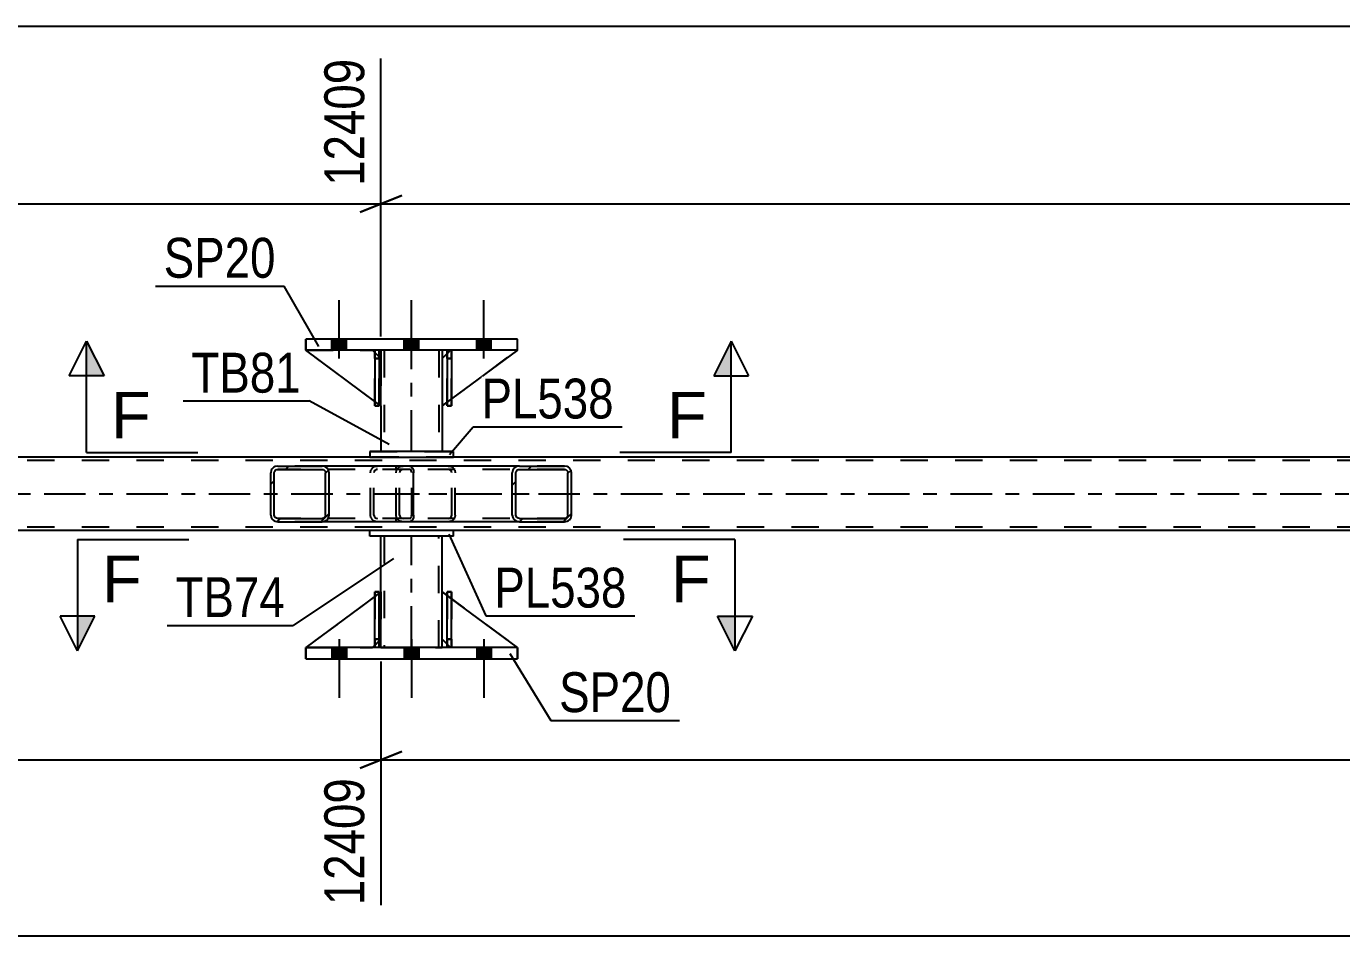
# Model space of a CAD drawing. Header units: millimetres. Extents: x 0 to 841, y 0 to 594.
# Drawn here: x 513 to 607.5, y 225.2 to 290.6 of the extents above; entities that cross this region are included whole.
import ezdxf

# ---------------------------------------------------------------- set-up
doc = ezdxf.new("R2010")
doc.units = ezdxf.units.MM
doc.linetypes.add('DXK_LINE_DOT2', pattern=[3.9198, 1.9599, -1.9599])
doc.linetypes.add('DXK_LINE_DOT3', pattern=[5.9187, 2.979, -0.9799, 0.9799, -0.9799])
doc.styles.add('Arial', font='ARIAL.TTF', dxfattribs={"height": 0.2})
doc.styles.add('Arial Narrow', font='ARIALN.TTF', dxfattribs={"height": 0.2})

# ---------------------------------------------------------------- blocks, each defined once
blk = doc.blocks.new('Part-318893670-2860 - 2723')
at = {"color": 7, "linetype": 'DXK_LINE_DOT2'}
for p, q in [((538.059, 266.709), (538.059, 267.309)), ((538.059, 267.309), (538.059, 267.309)), ((538.059, 267.309), (538.059, 263.309)), ((538.379, 267.309), (538.059, 267.309)), ((538.059, 263.309), (538.059, 266.709)), ((538.059, 266.709), (538.379, 266.709)), ((538.379, 266.709), (538.379, 267.309)), ((538.379, 263.309), (538.379, 267.309)), ((538.379, 266.709), (538.379, 263.309)), ((538.059, 263.309), (538.379, 263.309))]:
    blk.add_line(p, q, dxfattribs=at)
blk = doc.blocks.new('Part-318893670-2854 - 2723')
at = {"color": 2, "linetype": 'Continuous'}
for p, q in [((538.059, 263.64), (533.105, 267.309)), ((538.059, 267.156), (537.905, 267.309)), ((538.505, 266.709), (538.379, 266.836)), ((538.505, 266.709), (538.505, 266.709)), ((538.505, 263.309), (538.505, 266.709)), ((538.379, 263.403), (538.505, 263.309)), ((538.505, 263.309), (538.505, 263.309))]:
    blk.add_line(p, q, dxfattribs=at)
at = {"color": 7, "linetype": 'DXK_LINE_DOT2'}
for p, q in [((537.905, 267.309), (533.105, 267.309)), ((537.905, 267.309), (538.505, 266.709)), ((538.379, 266.836), (538.059, 267.156)), ((538.505, 266.709), (538.505, 263.309)), ((538.379, 263.403), (538.059, 263.64))]:
    blk.add_line(p, q, dxfattribs=at)
blk = doc.blocks.new('Part-318893670-2764 - 2723')
at = {"color": 2, "linetype": 'Continuous'}
for p, q in [((538.505, 267.309), (538.505, 266.709)), ((542.905, 267.309), (542.905, 266.709)), ((538.505, 263.309), (538.505, 260.029)), ((542.905, 263.309), (542.905, 260.029))]:
    blk.add_line(p, q, dxfattribs=at)
at = {"color": 7, "linetype": 'DXK_LINE_DOT2'}
for p, q in [((542.905, 267.309), (538.505, 267.309)), ((538.505, 266.709), (538.505, 263.309)), ((538.745, 267.309), (538.745, 260.029)), ((542.665, 267.309), (542.665, 260.029)), ((542.905, 266.709), (542.905, 263.309)), ((542.905, 260.029), (538.505, 260.029))]:
    blk.add_line(p, q, dxfattribs=at)
at = {"color": 7, "linetype": 'DXK_LINE_DOT3'}
blk.add_line((540.705, 260.029), (540.705, 267.309), dxfattribs=at)
blk = doc.blocks.new('Part-318893670-2886 - 2723')
at = {"color": 2, "linetype": 'Continuous'}
for p, q in [((538.059, 245.949), (538.059, 249.949)), ((538.059, 249.949), (538.379, 249.949)), ((538.379, 245.949), (538.379, 249.949)), ((538.059, 245.949), (538.059, 245.949)), ((538.379, 245.949), (538.059, 245.949))]:
    blk.add_line(p, q, dxfattribs=at)
at = {"color": 7, "linetype": 'DXK_LINE_DOT2'}
for p, q in [((538.059, 249.949), (538.059, 246.549)), ((538.379, 246.549), (538.379, 249.949)), ((538.059, 246.549), (538.059, 245.949)), ((538.059, 246.549), (538.379, 246.549)), ((538.379, 245.949), (538.379, 246.549)), ((538.379, 245.949), (538.379, 245.949))]:
    blk.add_line(p, q, dxfattribs=at)
blk = doc.blocks.new('Part-318893670-2888 - 2723')
at = {"color": 7, "linetype": 'DXK_LINE_DOT2'}
for p, q in [((538.379, 249.949), (538.059, 249.949)), ((538.059, 246.549), (538.059, 249.949)), ((538.059, 245.949), (538.059, 249.949)), ((538.379, 249.949), (538.379, 246.549)), ((538.379, 245.949), (538.379, 249.949)), ((538.379, 246.549), (538.059, 246.549)), ((538.059, 245.949), (538.059, 246.549)), ((538.379, 245.949), (538.059, 245.949)), ((538.379, 246.549), (538.379, 245.949)), ((538.379, 245.949), (538.379, 245.949))]:
    blk.add_line(p, q, dxfattribs=at)
blk = doc.blocks.new('Part-318893670-2908 - 2723')
at = {"color": 2, "linetype": 'Continuous'}
for p, q in [((542.905, 246.549), (542.905, 249.949)), ((543.259, 249.687), (542.905, 249.949)), ((548.305, 245.949), (543.579, 249.45)), ((543.259, 246.196), (542.905, 246.549))]:
    blk.add_line(p, q, dxfattribs=at)
at = {"color": 7, "linetype": 'DXK_LINE_DOT2'}
for p, q in [((543.579, 249.45), (543.259, 249.687)), ((543.505, 245.949), (543.259, 246.196)), ((548.305, 245.949), (543.505, 245.949)), ((548.305, 245.949), (548.305, 245.949)), ((548.305, 245.949), (548.305, 245.949))]:
    blk.add_line(p, q, dxfattribs=at)
blk = doc.blocks.new('Part-318893670-2780 - 2723')
at = {"linetype": 'Continuous'}
h = blk.add_hatch(dxfattribs=at)
h.set_pattern_fill('', scale=0.7, style=0, pattern_type=0)
h.set_pattern_definition([(45, (534.7452, 258.693), (-1.57154, 1.57154), [])])
h.paths.add_polyline_path([(534.784, 258.509), (534.745, 258.693), (534.636, 258.849), (534.473, 258.953), (534.281, 258.989), (531.096, 258.989), (530.904, 258.953), (530.741, 258.849), (530.632, 258.693), (530.594, 258.509), (530.594, 255.469), (530.632, 255.286), (530.741, 255.13), (530.904, 255.026), (531.096, 254.989), (534.281, 254.989), (534.473, 255.026), (534.636, 255.13), (534.745, 255.286), (534.784, 255.469)])
h.paths.add_polyline_path([(534.513, 255.378), (534.458, 255.3), (534.377, 255.248), (534.281, 255.229), (531.096, 255.229), (531, 255.248), (530.919, 255.3), (530.864, 255.378), (530.845, 255.469), (530.845, 258.509), (530.864, 258.601), (530.919, 258.679), (531, 258.731), (531.096, 258.749), (534.281, 258.749), (534.377, 258.731), (534.458, 258.679), (534.513, 258.601), (534.532, 258.509), (534.532, 255.469)])
at = {"color": 2, "linetype": 'Continuous'}
for p, q in [((531.096, 258.989), (530.904, 258.953)), ((531.096, 258.989), (534.281, 258.989)), ((540.581, 258.989), (534.281, 258.989)), ((534.473, 258.953), (534.281, 258.989)), ((540.581, 258.989), (540.685, 258.953)), ((540.685, 258.953), (540.773, 258.849)), ((530.632, 258.693), (530.594, 258.509)), ((530.594, 255.469), (530.594, 258.509)), ((530.845, 258.509), (530.864, 258.601)), ((530.845, 255.469), (530.845, 258.509)), ((530.864, 258.601), (530.919, 258.679)), ((530.919, 258.679), (531, 258.731)), ((531, 258.731), (531.096, 258.749)), ((531.096, 258.749), (534.281, 258.749)), ((534.281, 258.749), (534.377, 258.731)), ((534.377, 258.731), (534.458, 258.679)), ((534.458, 258.679), (534.513, 258.601)), ((534.513, 258.601), (534.532, 258.509)), ((534.532, 255.469), (534.532, 258.509)), ((534.784, 258.509), (534.745, 258.693)), ((534.784, 255.469), (534.784, 258.509)), ((540.773, 258.849), (540.832, 258.693)), ((540.832, 258.693), (540.852, 258.509)), ((540.852, 255.469), (540.852, 258.509)), ((530.594, 255.469), (530.632, 255.286)), ((530.864, 255.378), (530.845, 255.469)), ((530.919, 255.3), (530.864, 255.378)), ((531, 255.248), (530.919, 255.3)), ((531.096, 255.229), (531, 255.248)), ((531.096, 255.229), (534.281, 255.229)), ((534.377, 255.248), (534.281, 255.229)), ((534.458, 255.3), (534.377, 255.248)), ((534.513, 255.378), (534.458, 255.3)), ((534.532, 255.469), (534.513, 255.378)), ((534.745, 255.286), (534.784, 255.469)), ((540.773, 255.13), (540.685, 255.026)), ((540.832, 255.286), (540.773, 255.13)), ((540.852, 255.469), (540.832, 255.286)), ((530.904, 255.026), (531.096, 254.989)), ((531.096, 254.989), (534.281, 254.989)), ((534.281, 254.989), (534.473, 255.026)), ((540.581, 254.989), (534.281, 254.989)), ((540.685, 255.026), (540.581, 254.989))]:
    blk.add_line(p, q, dxfattribs=at)
at = {"color": 7, "linetype": 'DXK_LINE_DOT2'}
for p, q in [((534.281, 258.989), (531.096, 258.989)), ((538.054, 258.953), (538.247, 258.989)), ((539.589, 258.749), (539.589, 258.989)), ((540.581, 258.749), (531.096, 258.749)), ((537.744, 258.509), (537.782, 258.693)), ((537.744, 255.469), (537.744, 258.509)), ((538.014, 258.601), (537.995, 258.509)), ((537.995, 255.469), (537.995, 258.509)), ((538.069, 258.679), (538.014, 258.601)), ((538.151, 258.731), (538.069, 258.679)), ((538.247, 258.749), (538.151, 258.731)), ((540.633, 258.731), (540.581, 258.749)), ((540.677, 258.679), (540.633, 258.731)), ((540.706, 258.601), (540.677, 258.679)), ((540.717, 258.509), (540.706, 258.601)), ((540.717, 255.469), (540.717, 258.509)), ((540.581, 255.229), (531.096, 255.229)), ((537.782, 255.286), (537.744, 255.469)), ((537.995, 255.469), (538.014, 255.378)), ((538.014, 255.378), (538.069, 255.3)), ((538.069, 255.3), (538.151, 255.248)), ((538.151, 255.248), (538.247, 255.229)), ((539.589, 254.989), (539.589, 255.229)), ((540.581, 255.229), (540.633, 255.248)), ((540.633, 255.248), (540.677, 255.3)), ((540.677, 255.3), (540.706, 255.378)), ((540.706, 255.378), (540.717, 255.469)), ((534.281, 254.989), (531.096, 254.989)), ((538.247, 254.989), (538.054, 255.026))]:
    blk.add_line(p, q, dxfattribs=at)
at = {"color": 2, "linetype": 'Continuous'}
for centre, start, end in [((531.082, 258.494), 111.19407, 156.15056), ((534.295, 258.494), 23.84944, 68.80593), ((531.082, 255.485), 203.84944, 248.80593), ((534.295, 255.485), 291.19407, 336.15056)]:
    blk.add_arc(centre, 0.492, start, end, dxfattribs=at)
at = {"color": 7, "linetype": 'DXK_LINE_DOT2'}
for centre, start, end in [((538.232, 258.494), 111.19407, 156.15056), ((538.232, 255.485), 203.84944, 248.80593)]:
    blk.add_arc(centre, 0.492, start, end, dxfattribs=at)
blk = doc.blocks.new('Part-318893670-2781 - 2723')
at = {"linetype": 'Continuous'}
h = blk.add_hatch(dxfattribs=at)
h.set_pattern_fill('', scale=0.7, style=0, pattern_type=0)
h.set_pattern_definition([(45, (552.1563, 258.693), (-1.57154, 1.57154), [])])
h.paths.add_polyline_path([(552.195, 258.509), (552.156, 258.693), (552.046, 258.849), (551.88, 258.953), (551.684, 258.989), (548.449, 258.989), (548.254, 258.953), (548.088, 258.849), (547.977, 258.693), (547.938, 258.509), (547.938, 255.469), (547.977, 255.286), (548.088, 255.13), (548.254, 255.026), (548.449, 254.989), (551.684, 254.989), (551.88, 255.026), (552.046, 255.13), (552.156, 255.286), (552.195, 255.469)])
h.paths.add_polyline_path([(551.92, 255.378), (551.865, 255.3), (551.782, 255.248), (551.684, 255.229), (548.449, 255.229), (548.351, 255.248), (548.269, 255.3), (548.213, 255.378), (548.194, 255.469), (548.194, 258.509), (548.213, 258.601), (548.269, 258.679), (548.351, 258.731), (548.449, 258.749), (551.684, 258.749), (551.782, 258.731), (551.865, 258.679), (551.92, 258.601), (551.94, 258.509), (551.94, 255.469)])
at = {"color": 7, "linetype": 'DXK_LINE_DOT2'}
for p, q in [((539.904, 258.953), (540.1, 258.989)), ((540.581, 258.989), (540.1, 258.989)), ((543.335, 258.989), (543.531, 258.953)), ((551.684, 258.989), (548.449, 258.989)), ((539.589, 258.509), (539.628, 258.693)), ((539.589, 255.469), (539.589, 258.509)), ((539.864, 258.601), (539.845, 258.509)), ((539.845, 255.469), (539.845, 258.509)), ((539.919, 258.679), (539.864, 258.601)), ((540.002, 258.731), (539.919, 258.679)), ((540.1, 258.749), (540.002, 258.731)), ((551.684, 258.749), (540.1, 258.749)), ((543.433, 258.731), (543.335, 258.749)), ((543.516, 258.679), (543.433, 258.731)), ((543.571, 258.601), (543.516, 258.679)), ((543.59, 258.509), (543.571, 258.601)), ((543.59, 255.469), (543.59, 258.509)), ((543.807, 258.693), (543.846, 258.509)), ((543.846, 255.469), (543.846, 258.509)), ((539.628, 255.286), (539.589, 255.469)), ((539.845, 255.469), (539.864, 255.378)), ((539.864, 255.378), (539.919, 255.3)), ((539.919, 255.3), (540.002, 255.248)), ((540.002, 255.248), (540.1, 255.229)), ((551.684, 255.229), (540.1, 255.229)), ((543.335, 255.229), (543.433, 255.248)), ((543.433, 255.248), (543.516, 255.3)), ((543.516, 255.3), (543.571, 255.378)), ((543.571, 255.378), (543.59, 255.469)), ((543.846, 255.469), (543.807, 255.286)), ((540.1, 254.989), (539.904, 255.026)), ((540.581, 254.989), (540.1, 254.989)), ((543.531, 255.026), (543.335, 254.989)), ((551.684, 254.989), (548.449, 254.989))]:
    blk.add_line(p, q, dxfattribs=at)
at = {"color": 2, "linetype": 'Continuous'}
for p, q in [((548.449, 258.989), (540.581, 258.989)), ((548.449, 258.989), (548.254, 258.953)), ((548.449, 258.989), (551.684, 258.989)), ((551.88, 258.953), (551.684, 258.989)), ((547.977, 258.693), (547.938, 258.509)), ((547.938, 255.469), (547.938, 258.509)), ((548.194, 258.509), (548.213, 258.601)), ((548.194, 255.469), (548.194, 258.509)), ((548.213, 258.601), (548.269, 258.679)), ((548.269, 258.679), (548.351, 258.731)), ((548.351, 258.731), (548.449, 258.749)), ((548.449, 258.749), (551.684, 258.749)), ((551.684, 258.749), (551.782, 258.731)), ((551.782, 258.731), (551.865, 258.679)), ((551.865, 258.679), (551.92, 258.601)), ((551.92, 258.601), (551.94, 258.509)), ((551.94, 255.469), (551.94, 258.509)), ((552.195, 258.509), (552.156, 258.693)), ((552.195, 255.469), (552.195, 258.509)), ((547.938, 255.469), (547.977, 255.286)), ((548.213, 255.378), (548.194, 255.469)), ((548.269, 255.3), (548.213, 255.378)), ((548.351, 255.248), (548.269, 255.3)), ((548.449, 255.229), (548.351, 255.248)), ((548.449, 255.229), (551.684, 255.229)), ((551.782, 255.248), (551.684, 255.229)), ((551.865, 255.3), (551.782, 255.248)), ((551.92, 255.378), (551.865, 255.3)), ((551.94, 255.469), (551.92, 255.378)), ((552.156, 255.286), (552.195, 255.469)), ((548.449, 254.989), (540.581, 254.989)), ((548.254, 255.026), (548.449, 254.989)), ((548.449, 254.989), (551.684, 254.989)), ((551.684, 254.989), (551.88, 255.026))]:
    blk.add_line(p, q, dxfattribs=at)
at = {"color": 7, "linetype": 'DXK_LINE_DOT3'}
blk.add_line((538.297, 256.989), (550.067, 256.989), dxfattribs=at)
at = {"color": 7, "linetype": 'DXK_LINE_DOT2'}
for centre, start, end in [((540.08, 258.489), 110.75831, 155.68004), ((543.355, 258.489), 24.31996, 69.24169), ((540.08, 255.49), 204.31996, 249.24169), ((543.355, 255.49), 290.75831, 335.68004)]:
    blk.add_arc(centre, 0.496, start, end, dxfattribs=at)
at = {"color": 2, "linetype": 'Continuous'}
for centre, start, end in [((548.43, 258.489), 110.75831, 155.68004), ((551.704, 258.489), 24.31996, 69.24169), ((548.43, 255.49), 204.31996, 249.24169), ((551.704, 255.49), 290.75831, 335.68004)]:
    blk.add_arc(centre, 0.496, start, end, dxfattribs=at)
blk = doc.blocks.new('Part-318893670-2845 - 2723')
at = {"color": 7, "linetype": 'DXK_LINE_DOT2'}
for p, q in [((543.579, 249.949), (543.259, 249.949)), ((543.259, 246.549), (543.259, 249.949)), ((543.259, 245.949), (543.259, 249.949)), ((543.579, 249.949), (543.579, 246.549)), ((543.579, 245.949), (543.579, 249.949)), ((543.579, 246.549), (543.259, 246.549)), ((543.259, 245.949), (543.259, 246.549)), ((543.579, 245.949), (543.259, 245.949)), ((543.579, 246.549), (543.579, 245.949)), ((543.579, 245.949), (543.579, 245.949))]:
    blk.add_line(p, q, dxfattribs=at)
blk = doc.blocks.new('Part-318893670-2848 - 2723')
at = {"color": 2, "linetype": 'Continuous'}
for p, q in [((543.259, 267.063), (542.905, 266.709)), ((542.905, 266.709), (542.905, 263.309)), ((548.305, 267.309), (543.579, 263.808)), ((543.259, 263.571), (542.905, 263.309))]:
    blk.add_line(p, q, dxfattribs=at)
at = {"color": 7, "linetype": 'DXK_LINE_DOT2'}
for p, q in [((543.505, 267.309), (543.259, 267.063)), ((548.305, 267.309), (543.505, 267.309)), ((543.579, 263.808), (543.259, 263.571))]:
    blk.add_line(p, q, dxfattribs=at)
blk = doc.blocks.new('Part-318893670-2851 - 2723')
at = {"color": 7, "linetype": 'DXK_LINE_DOT2'}
for p, q in [((543.505, 267.309), (542.905, 266.709)), ((542.905, 263.309), (548.305, 267.309)), ((542.905, 266.709), (542.905, 263.309)), ((548.305, 267.309), (543.505, 267.309))]:
    blk.add_line(p, q, dxfattribs=at)
blk = doc.blocks.new('Part-318893670-2857 - 2723')
at = {"color": 7, "linetype": 'DXK_LINE_DOT2'}
for p, q in [((538.505, 263.309), (533.105, 267.309)), ((533.105, 267.309), (537.905, 267.309)), ((537.905, 267.309), (538.505, 266.709)), ((538.505, 266.709), (537.905, 267.309)), ((538.505, 266.709), (538.505, 263.309)), ((538.505, 266.709), (538.505, 266.709)), ((538.505, 266.709), (538.505, 263.309))]:
    blk.add_line(p, q, dxfattribs=at)
blk = doc.blocks.new('Part-318893670-2858 - 2723')
at = {"color": 2, "linetype": 'Continuous'}
for p, q in [((538.379, 267.309), (538.059, 267.309)), ((538.059, 267.309), (538.059, 263.309)), ((538.379, 267.309), (538.379, 267.309)), ((538.379, 267.309), (538.379, 263.309)), ((538.379, 263.309), (538.059, 263.309))]:
    blk.add_line(p, q, dxfattribs=at)
at = {"color": 7, "linetype": 'DXK_LINE_DOT2'}
for p, q in [((538.059, 266.709), (538.059, 267.309)), ((538.379, 266.709), (538.059, 266.709)), ((538.059, 266.709), (538.059, 263.309)), ((538.379, 266.709), (538.379, 267.309)), ((538.379, 267.309), (538.379, 267.309)), ((538.379, 263.309), (538.379, 266.709))]:
    blk.add_line(p, q, dxfattribs=at)
blk = doc.blocks.new('Part-318893670-2859 - 2723')
at = {"color": 2, "linetype": 'Continuous'}
for p, q in [((543.579, 267.309), (543.259, 267.309)), ((543.259, 267.309), (543.259, 263.309)), ((543.579, 267.309), (543.579, 267.309)), ((543.579, 267.309), (543.579, 263.309)), ((543.579, 263.309), (543.259, 263.309))]:
    blk.add_line(p, q, dxfattribs=at)
at = {"color": 7, "linetype": 'DXK_LINE_DOT2'}
for p, q in [((543.259, 266.709), (543.259, 267.309)), ((543.579, 266.709), (543.259, 266.709)), ((543.259, 266.709), (543.259, 263.309)), ((543.579, 266.709), (543.579, 267.309)), ((543.579, 267.309), (543.579, 267.309)), ((543.579, 263.309), (543.579, 266.709))]:
    blk.add_line(p, q, dxfattribs=at)
blk = doc.blocks.new('Part-318893670-2861 - 2723')
at = {"color": 7, "linetype": 'DXK_LINE_DOT2'}
for p, q in [((543.259, 266.709), (543.259, 267.309)), ((543.259, 267.309), (543.259, 267.309)), ((543.259, 267.309), (543.259, 263.309)), ((543.579, 267.309), (543.259, 267.309)), ((543.259, 263.309), (543.259, 266.709)), ((543.259, 266.709), (543.579, 266.709)), ((543.579, 266.709), (543.579, 267.309)), ((543.579, 263.309), (543.579, 267.309)), ((543.579, 266.709), (543.579, 263.309)), ((543.259, 263.309), (543.579, 263.309))]:
    blk.add_line(p, q, dxfattribs=at)
blk = doc.blocks.new('Part-318893670-2866 - 2723')
at = {"color": 2, "linetype": 'Continuous'}
for p, q in [((538.505, 249.949), (538.505, 253.949)), ((542.905, 249.949), (542.905, 253.949)), ((538.505, 245.949), (538.505, 246.549)), ((542.905, 245.949), (542.905, 246.549))]:
    blk.add_line(p, q, dxfattribs=at)
at = {"color": 7, "linetype": 'DXK_LINE_DOT2'}
for p, q in [((542.905, 253.949), (538.505, 253.949)), ((538.745, 253.949), (538.745, 245.949)), ((542.665, 245.949), (542.665, 253.949)), ((538.505, 246.549), (538.505, 249.949)), ((542.905, 246.549), (542.905, 249.949)), ((538.505, 245.949), (542.905, 245.949))]:
    blk.add_line(p, q, dxfattribs=at)
at = {"color": 7, "linetype": 'DXK_LINE_DOT3'}
blk.add_line((540.705, 245.949), (540.705, 253.949), dxfattribs=at)
blk = doc.blocks.new('Part-318893670-2871 - 2723')
at = {"color": 2, "linetype": 'Continuous'}
for p, q in [((543.705, 254.349), (537.705, 254.349)), ((537.705, 253.949), (537.705, 254.349)), ((543.705, 253.949), (543.705, 254.349)), ((543.705, 253.949), (537.705, 253.949))]:
    blk.add_line(p, q, dxfattribs=at)
blk = doc.blocks.new('Part-318893670-2876 - 2723')
at = {"color": 2, "linetype": 'Continuous'}
for p, q in [((543.705, 260.029), (537.705, 260.029)), ((537.705, 260.029), (537.705, 259.629)), ((543.705, 259.629), (543.705, 260.029)), ((537.705, 259.629), (543.705, 259.629))]:
    blk.add_line(p, q, dxfattribs=at)
at = {"color": 7, "linetype": 'DXK_LINE_DOT2'}
for p, q in [((537.705, 260.029), (543.705, 260.029)), ((537.705, 259.629), (543.705, 259.629))]:
    blk.add_line(p, q, dxfattribs=at)
blk = doc.blocks.new('Part-318893670-2879 - 2723')
at = {"color": 7, "linetype": 'DXK_LINE_DOT2'}
for p, q in [((542.905, 246.549), (542.905, 249.949)), ((542.905, 249.949), (548.305, 245.949)), ((543.505, 245.949), (542.905, 246.549)), ((548.305, 245.949), (543.505, 245.949))]:
    blk.add_line(p, q, dxfattribs=at)
blk = doc.blocks.new('Part-318893670-2882 - 2723')
at = {"color": 2, "linetype": 'Continuous'}
for p, q in [((538.059, 249.619), (533.105, 245.949)), ((538.505, 249.949), (538.379, 249.856)), ((538.505, 246.549), (538.505, 249.949)), ((538.059, 246.103), (537.905, 245.949)), ((538.505, 246.549), (538.379, 246.423)), ((538.505, 246.549), (538.505, 246.549))]:
    blk.add_line(p, q, dxfattribs=at)
at = {"color": 7, "linetype": 'DXK_LINE_DOT2'}
for p, q in [((538.379, 249.856), (538.059, 249.619)), ((538.505, 246.549), (538.505, 249.949)), ((533.105, 245.949), (537.905, 245.949)), ((538.505, 246.549), (537.905, 245.949)), ((538.379, 246.423), (538.059, 246.103))]:
    blk.add_line(p, q, dxfattribs=at)
blk = doc.blocks.new('Part-318893670-2885 - 2723')
at = {"color": 7, "linetype": 'DXK_LINE_DOT2'}
for p, q in [((538.505, 249.949), (533.105, 245.949)), ((538.505, 246.549), (538.505, 249.949)), ((538.505, 249.949), (538.505, 246.549)), ((533.105, 245.949), (537.905, 245.949)), ((537.905, 245.949), (538.505, 246.549)), ((538.505, 246.549), (537.905, 245.949)), ((538.505, 246.549), (538.505, 246.549))]:
    blk.add_line(p, q, dxfattribs=at)
blk = doc.blocks.new('Part-318893670-2887 - 2723')
at = {"color": 2, "linetype": 'Continuous'}
for p, q in [((543.259, 245.949), (543.259, 249.949)), ((543.259, 249.949), (543.579, 249.949)), ((543.579, 245.949), (543.579, 249.949)), ((543.259, 245.949), (543.259, 245.949)), ((543.579, 245.949), (543.259, 245.949))]:
    blk.add_line(p, q, dxfattribs=at)
at = {"color": 7, "linetype": 'DXK_LINE_DOT2'}
for p, q in [((543.259, 249.949), (543.259, 246.549)), ((543.579, 246.549), (543.579, 249.949)), ((543.259, 246.549), (543.259, 245.949)), ((543.259, 246.549), (543.579, 246.549)), ((543.579, 245.949), (543.579, 246.549)), ((543.579, 245.949), (543.579, 245.949))]:
    blk.add_line(p, q, dxfattribs=at)
blk = doc.blocks.new('Part-318893670-2893 - 2723')
at = {"color": 7, "linetype": 'DXK_LINE_DOT2'}
for p, q in [((679.7, 259.389), (105.918, 259.389)), ((543.705, 259.629), (537.705, 259.629)), ((679.7, 254.589), (105.918, 254.589)), ((543.705, 254.349), (537.705, 254.349))]:
    blk.add_line(p, q, dxfattribs=at)
at = {"color": 2, "linetype": 'Continuous'}
for p, q in [((537.705, 259.629), (373.437, 259.629)), ((679.7, 259.629), (543.705, 259.629)), ((537.705, 254.349), (373.437, 254.349)), ((679.7, 254.349), (543.705, 254.349))]:
    blk.add_line(p, q, dxfattribs=at)
at = {"color": 7, "linetype": 'DXK_LINE_DOT3'}
blk.add_line((105.918, 256.989), (679.7, 256.989), dxfattribs=at)
blk = doc.blocks.new('Part-318893670-2900 - 2723')
at = {"color": 2, "linetype": 'Continuous'}
for p, q in [((548.305, 268.109), (533.105, 268.109)), ((533.105, 267.309), (533.105, 268.109)), ((548.305, 267.309), (548.305, 268.109)), ((548.305, 267.309), (533.105, 267.309))]:
    blk.add_line(p, q, dxfattribs=at)
at = {"color": 7, "linetype": 'DXK_LINE_DOT2'}
for p, q in [((533.105, 268.109), (533.105, 267.309)), ((548.305, 267.309), (548.305, 268.109))]:
    blk.add_line(p, q, dxfattribs=at)
blk = doc.blocks.new('Part-318893670-2905 - 2723')
at = {"color": 2, "linetype": 'Continuous'}
for p, q in [((533.105, 245.149), (533.105, 245.949)), ((548.305, 245.949), (533.105, 245.949)), ((548.305, 245.149), (548.305, 245.949)), ((533.105, 245.149), (548.305, 245.149))]:
    blk.add_line(p, q, dxfattribs=at)
at = {"color": 7, "linetype": 'DXK_LINE_DOT2'}
for p, q in [((533.105, 245.949), (533.105, 245.149)), ((548.305, 245.949), (548.305, 245.149))]:
    blk.add_line(p, q, dxfattribs=at)
blk = doc.blocks.new('Bolt-318893670-2955 - 2723')
at = {"linetype": 'Continuous'}
for points in [[(534.985, 267.309), (536.025, 267.309), (536.025, 268.109), (534.985, 268.109)], [(534.985, 267.309), (536.025, 267.309), (536.025, 268.109), (534.985, 268.109)], [(534.985, 267.309), (536.025, 267.309), (536.025, 268.109), (534.985, 268.109)], [(540.185, 267.309), (541.225, 267.309), (541.225, 268.109), (540.185, 268.109)], [(540.185, 267.309), (541.225, 267.309), (541.225, 268.109), (540.185, 268.109)], [(545.385, 267.309), (546.425, 267.309), (546.425, 268.109), (545.385, 268.109)], [(545.385, 267.309), (546.425, 267.309), (546.425, 268.109), (545.385, 268.109)], [(545.385, 267.309), (546.425, 267.309), (546.425, 268.109), (545.385, 268.109)]]:
    blk.add_hatch(color=1, dxfattribs=at).paths.add_polyline_path(points)
at = {"color": 1, "linetype": 'Continuous'}
for p, q in [((535.505, 266.709), (535.505, 270.909)), ((535.505, 266.709), (535.505, 270.909)), ((535.505, 266.709), (535.505, 270.909)), ((540.705, 266.709), (540.705, 270.909)), ((540.705, 266.709), (540.705, 270.909)), ((545.905, 266.709), (545.905, 270.909)), ((545.905, 266.709), (545.905, 270.909)), ((545.905, 266.709), (545.905, 270.909)), ((534.985, 267.309), (534.985, 268.109)), ((534.985, 267.309), (534.985, 268.109)), ((534.985, 267.309), (534.985, 268.109)), ((536.025, 267.309), (536.025, 268.109)), ((536.025, 267.309), (536.025, 268.109)), ((536.025, 267.309), (536.025, 268.109)), ((540.185, 267.309), (540.185, 268.109)), ((540.185, 267.309), (540.185, 268.109)), ((541.225, 267.309), (541.225, 268.109)), ((541.225, 267.309), (541.225, 268.109)), ((545.385, 267.309), (545.385, 268.109)), ((545.385, 267.309), (545.385, 268.109)), ((545.385, 267.309), (545.385, 268.109)), ((546.425, 267.309), (546.425, 268.109)), ((546.425, 267.309), (546.425, 268.109)), ((546.425, 267.309), (546.425, 268.109))]:
    blk.add_line(p, q, dxfattribs=at)
blk = doc.blocks.new('Bolt-318893670-2956 - 2723')
at = {"linetype": 'Continuous'}
for points in [[(536.025, 245.949), (534.985, 245.949), (534.985, 245.149), (536.025, 245.149)], [(536.025, 245.949), (534.985, 245.949), (534.985, 245.149), (536.025, 245.149)], [(536.025, 245.949), (534.985, 245.949), (534.985, 245.149), (536.025, 245.149)], [(541.225, 245.949), (540.185, 245.949), (540.185, 245.149), (541.225, 245.149)], [(541.225, 245.949), (540.185, 245.949), (540.185, 245.149), (541.225, 245.149)], [(546.425, 245.949), (545.385, 245.949), (545.385, 245.149), (546.425, 245.149)], [(546.425, 245.949), (545.385, 245.949), (545.385, 245.149), (546.425, 245.149)], [(546.425, 245.949), (545.385, 245.949), (545.385, 245.149), (546.425, 245.149)]]:
    blk.add_hatch(color=1, dxfattribs=at).paths.add_polyline_path(points)
at = {"color": 1, "linetype": 'Continuous'}
for p, q in [((534.985, 245.949), (534.985, 245.149)), ((534.985, 245.949), (534.985, 245.149)), ((534.985, 245.949), (534.985, 245.149)), ((535.505, 246.549), (535.505, 242.349)), ((535.505, 246.549), (535.505, 242.349)), ((535.505, 246.549), (535.505, 242.349)), ((536.025, 245.949), (536.025, 245.149)), ((536.025, 245.949), (536.025, 245.149)), ((536.025, 245.949), (536.025, 245.149)), ((540.185, 245.949), (540.185, 245.149)), ((540.185, 245.949), (540.185, 245.149)), ((540.705, 246.549), (540.705, 242.349)), ((540.705, 246.549), (540.705, 242.349)), ((541.225, 245.949), (541.225, 245.149)), ((541.225, 245.949), (541.225, 245.149)), ((545.385, 245.949), (545.385, 245.149)), ((545.385, 245.949), (545.385, 245.149)), ((545.385, 245.949), (545.385, 245.149)), ((545.905, 246.549), (545.905, 242.349)), ((545.905, 246.549), (545.905, 242.349)), ((545.905, 246.549), (545.905, 242.349)), ((546.425, 245.949), (546.425, 245.149)), ((546.425, 245.949), (546.425, 245.149)), ((546.425, 245.949), (546.425, 245.149))]:
    blk.add_line(p, q, dxfattribs=at)
blk = doc.blocks.new('StraightDimension-318893670-3024 - 2723')
at = {"color": 7, "linetype": 'Continuous'}
blk.add_line((97.298, 290.586), (688.32, 290.586), dxfattribs=at)
blk = doc.blocks.new('StraightDimension-318893670-3051 - 2723')
at = {"color": 7, "linetype": 'Continuous'}
for p, q in [((368.237, 244.949), (368.237, 229.269)), ((538.505, 244.949), (538.505, 227.441)), ((369.737, 238.481), (366.737, 237.281)), ((537.005, 237.281), (540.005, 238.481)), ((368.237, 237.881), (538.505, 237.881))]:
    blk.add_line(p, q, dxfattribs=at)
at = {"color": 0}
blk.add_wipeout([(457.627, 238.631), (457.627, 242.831), (449.115, 242.831), (449.115, 238.631)], dxfattribs=at)
at = {"color": 3, "style": 'Arial Narrow'}
blk.add_text('4257', height=2.8633, dxfattribs=at).set_placement((449.715, 239.231))
at = {"color": 0, "linetype": 'Continuous'}
blk.add_wipeout([(537.905, 237.181), (533.705, 237.181), (533.705, 226.841), (537.905, 226.841)], dxfattribs=at)
at = {"color": 3, "linetype": 'Continuous', "style": 'Arial Narrow'}
blk.add_text('12409', height=2.8633, rotation=90.00021, dxfattribs=at).set_placement((537.305, 227.441))
blk = doc.blocks.new('StraightDimension-318893670-3057 - 2723')
at = {"color": 7, "linetype": 'Continuous'}
for p, q in [((688.32, 253.349), (688.32, 227.441)), ((538.505, 244.949), (538.505, 227.441)), ((540.005, 238.481), (537.005, 237.281)), ((686.82, 237.281), (689.82, 238.481)), ((538.505, 237.881), (688.32, 237.881))]:
    blk.add_line(p, q, dxfattribs=at)
at = {"color": 0}
blk.add_wipeout([(617.669, 238.631), (617.669, 242.831), (609.156, 242.831), (609.156, 238.631)], dxfattribs=at)
at = {"color": 3, "style": 'Arial Narrow'}
blk.add_text('3899', height=2.8633, dxfattribs=at).set_placement((609.756, 239.231))
at = {"color": 0, "linetype": 'Continuous'}
blk.add_wipeout([(687.72, 237.181), (683.52, 237.181), (683.52, 226.841), (687.72, 226.841)], dxfattribs=at)
at = {"color": 3, "linetype": 'Continuous', "style": 'Arial Narrow'}
blk.add_text('16308', height=2.8633, rotation=90.00021, dxfattribs=at).set_placement((687.12, 227.441))
blk = doc.blocks.new('StraightDimension-318893670-3153 - 2723')
at = {"color": 7, "linetype": 'Continuous'}
for p, q in [((538.505, 268.309), (538.505, 288.265)), ((368.237, 268.31), (368.237, 286.437)), ((369.737, 278.424), (366.737, 277.224)), ((368.237, 277.824), (538.505, 277.824)), ((537.005, 277.224), (540.005, 278.424))]:
    blk.add_line(p, q, dxfattribs=at)
at = {"color": 0}
blk.add_wipeout([(457.627, 278.574), (457.627, 282.774), (449.115, 282.774), (449.115, 278.574)], dxfattribs=at)
at = {"color": 3, "style": 'Arial Narrow'}
blk.add_text('4257', height=2.8633, dxfattribs=at).set_placement((449.715, 279.174))
at = {"color": 0, "linetype": 'Continuous'}
blk.add_wipeout([(537.905, 288.865), (533.705, 288.865), (533.705, 278.524), (537.905, 278.524)], dxfattribs=at)
at = {"color": 3, "linetype": 'Continuous', "style": 'Arial Narrow'}
blk.add_text('12409', height=2.8633, rotation=90.00021, dxfattribs=at).set_placement((537.305, 279.124))
blk = doc.blocks.new('StraightDimension-318893670-3159 - 2723')
at = {"color": 7, "linetype": 'Continuous'}
for p, q in [((538.505, 268.309), (538.505, 288.265)), ((688.32, 260.629), (688.32, 288.265)), ((540.005, 278.424), (537.005, 277.224)), ((538.505, 277.824), (688.32, 277.824)), ((686.82, 277.224), (689.82, 278.424))]:
    blk.add_line(p, q, dxfattribs=at)
at = {"color": 0}
blk.add_wipeout([(617.669, 278.574), (617.669, 282.774), (609.156, 282.774), (609.156, 278.574)], dxfattribs=at)
at = {"color": 3, "style": 'Arial Narrow'}
blk.add_text('3899', height=2.8633, dxfattribs=at).set_placement((609.756, 279.174))
at = {"color": 0, "linetype": 'Continuous'}
blk.add_wipeout([(687.72, 288.865), (683.52, 288.865), (683.52, 278.524), (687.72, 278.524)], dxfattribs=at)
at = {"color": 3, "linetype": 'Continuous', "style": 'Arial Narrow'}
blk.add_text('16308', height=2.8633, rotation=90.00021, dxfattribs=at).set_placement((687.12, 279.124))
blk = doc.blocks.new('StraightDimension-318893670-3170 - 2723')
at = {"color": 7, "linetype": 'Continuous'}
blk.add_line((96.658, 225.247), (688.96, 225.247), dxfattribs=at)
blk = doc.blocks.new('Mark-318893670-2760 - 2723')
at = {"color": 30, "linetype": 'Continuous'}
for p in [(524.297, 263.666), (539.099, 260.53)]:
    blk.add_line(p, (533.351, 263.666), dxfattribs=at)
at = {"color": 0}
blk.add_wipeout([(532.751, 264.266), (532.751, 267.266), (524.897, 267.266), (524.897, 264.266)], dxfattribs=at)
blk.add_wipeout([(532.751, 264.266), (532.751, 267.266), (524.897, 267.266), (524.897, 264.266)], dxfattribs=at)
at = {"color": 3, "style": 'Arial Narrow'}
blk.add_text('TB81', height=2.8633, dxfattribs=at).set_placement((524.897, 264.266))
blk = doc.blocks.new('Mark-318893670-2896 - 2723')
at = {"color": 30, "linetype": 'Continuous'}
for p in [(522.306, 271.921), (534.045, 267.591)]:
    blk.add_line(p, (531.545, 271.921), dxfattribs=at)
at = {"color": 0}
blk.add_wipeout([(530.945, 272.521), (530.945, 275.521), (522.906, 275.521), (522.906, 272.521)], dxfattribs=at)
blk.add_wipeout([(530.945, 272.521), (530.945, 275.521), (522.906, 275.521), (522.906, 272.521)], dxfattribs=at)
at = {"color": 3, "style": 'Arial Narrow'}
blk.add_text('SP20', height=2.8633, dxfattribs=at).set_placement((522.906, 272.521))
blk = doc.blocks.new('Mark-318893670-2862 - 2723')
at = {"color": 30, "linetype": 'Continuous'}
for p in [(539.397, 252.338), (523.157, 247.538)]:
    blk.add_line(p, (532.212, 247.538), dxfattribs=at)
at = {"color": 0}
blk.add_wipeout([(531.612, 248.138), (531.612, 251.138), (523.757, 251.138), (523.757, 248.138)], dxfattribs=at)
blk.add_wipeout([(531.612, 248.138), (531.612, 251.138), (523.757, 251.138), (523.757, 248.138)], dxfattribs=at)
at = {"color": 3, "style": 'Arial Narrow'}
blk.add_text('TB74', height=2.8633, dxfattribs=at).set_placement((523.757, 248.138))
blk = doc.blocks.new('Mark-318893670-2867 - 2723')
at = {"color": 30, "linetype": 'Continuous'}
for p, q in [((543.39, 254.085), (546.047, 248.221)), ((546.047, 248.221), (556.751, 248.221))]:
    blk.add_line(p, q, dxfattribs=at)
at = {"color": 0}
blk.add_wipeout([(556.151, 248.821), (556.151, 251.821), (546.647, 251.821), (546.647, 248.821)], dxfattribs=at)
blk.add_wipeout([(556.151, 248.821), (556.151, 251.821), (546.647, 251.821), (546.647, 248.821)], dxfattribs=at)
at = {"color": 3, "style": 'Arial Narrow'}
blk.add_text('PL538', height=2.8633, dxfattribs=at).set_placement((546.647, 248.821))
blk = doc.blocks.new('Mark-318893670-2872 - 2723')
at = {"color": 30, "linetype": 'Continuous'}
for p, q in [((543.425, 259.826), (545.129, 261.808)), ((545.129, 261.808), (555.833, 261.808))]:
    blk.add_line(p, q, dxfattribs=at)
at = {"color": 0}
blk.add_wipeout([(555.233, 262.408), (555.233, 265.408), (545.729, 265.408), (545.729, 262.408)], dxfattribs=at)
blk.add_wipeout([(555.233, 262.408), (555.233, 265.408), (545.729, 265.408), (545.729, 262.408)], dxfattribs=at)
at = {"color": 3, "style": 'Arial Narrow'}
blk.add_text('PL538', height=2.8633, dxfattribs=at).set_placement((545.729, 262.408))
blk = doc.blocks.new('Mark-318893670-2901 - 2723')
at = {"color": 30, "linetype": 'Continuous'}
for p, q in [((547.751, 245.533), (550.705, 240.711)), ((550.705, 240.711), (559.944, 240.711))]:
    blk.add_line(p, q, dxfattribs=at)
at = {"color": 0}
blk.add_wipeout([(559.344, 241.311), (559.344, 244.311), (551.305, 244.311), (551.305, 241.311)], dxfattribs=at)
blk.add_wipeout([(559.344, 241.311), (559.344, 244.311), (551.305, 244.311), (551.305, 241.311)], dxfattribs=at)
at = {"color": 3, "style": 'Arial Narrow'}
blk.add_text('SP20', height=2.8633, dxfattribs=at).set_placement((551.305, 241.311))
blk = doc.blocks.new('SectionMark-318893670-3201 - 2723')
at = {"linetype": 'Continuous'}
for points in [[(516.718, 248.209), (517.968, 248.209), (516.718, 245.709)], [(562.681, 248.209), (563.93, 248.209), (563.93, 245.709)]]:
    blk.add_hatch(color=6, dxfattribs=at).paths.add_polyline_path(points)
at = {"color": 6, "linetype": 'Continuous'}
for p, q in [((516.718, 253.709), (524.718, 253.709)), ((516.718, 253.709), (516.718, 245.709)), ((563.93, 253.709), (555.93, 253.709)), ((563.93, 253.709), (563.93, 245.709)), ((516.718, 245.709), (515.468, 248.209)), ((517.968, 248.209), (515.468, 248.209)), ((516.718, 245.709), (517.968, 248.209)), ((562.681, 248.209), (565.181, 248.209)), ((563.93, 245.709), (562.681, 248.209)), ((565.181, 248.209), (563.93, 245.709))]:
    blk.add_line(p, q, dxfattribs=at)
at = {"color": 0, "linetype": 'Continuous'}
for points in [[(521.319, 249.209), (521.319, 252.709), (518.468, 252.709), (518.468, 249.209)], [(562.18, 249.209), (562.18, 252.709), (559.33, 252.709), (559.33, 249.209)]]:
    blk.add_wipeout(points, dxfattribs=at)
at = {"color": 3, "linetype": 'Continuous', "style": 'Arial'}
for p in [(518.468, 249.209), (559.33, 249.209)]:
    blk.add_text('F', height=3.343, dxfattribs=at).set_placement(p)
blk = doc.blocks.new('SectionMark-318893670-3205 - 2723')
at = {"linetype": 'Continuous'}
for points in [[(518.616, 265.474), (517.366, 265.474), (517.366, 267.974)], [(563.657, 265.474), (562.407, 265.474), (563.657, 267.974)]]:
    blk.add_hatch(color=6, dxfattribs=at).paths.add_polyline_path(points)
at = {"color": 6, "linetype": 'Continuous'}
for p, q in [((516.116, 265.474), (517.366, 267.974)), ((517.366, 259.974), (517.366, 267.974)), ((517.366, 267.974), (518.616, 265.474)), ((563.657, 267.974), (562.407, 265.474)), ((563.657, 259.974), (563.657, 267.974)), ((563.657, 267.974), (564.907, 265.474)), ((518.616, 265.474), (516.116, 265.474)), ((562.407, 265.474), (564.907, 265.474)), ((517.366, 259.974), (525.366, 259.974)), ((563.657, 259.974), (555.657, 259.974))]:
    blk.add_line(p, q, dxfattribs=at)
at = {"color": 0, "linetype": 'Continuous'}
for points in [[(521.967, 260.974), (521.967, 264.474), (519.116, 264.474), (519.116, 260.974)], [(561.907, 260.974), (561.907, 264.474), (559.056, 264.474), (559.056, 260.974)]]:
    blk.add_wipeout(points, dxfattribs=at)
at = {"color": 3, "linetype": 'Continuous', "style": 'Arial'}
for p in [(519.116, 260.974), (559.056, 260.974)]:
    blk.add_text('F', height=3.343, dxfattribs=at).set_placement(p)

msp = doc.modelspace()

# ---------------------------------------------------------------- block references
for name in ['Bolt-318893670-2955 - 2723', 'Part-318893670-2900 - 2723', 'Part-318893670-2854 - 2723', 'Part-318893670-2857 - 2723', 'Part-318893670-2860 - 2723', 'Part-318893670-2858 - 2723', 'Part-318893670-2764 - 2723', 'Part-318893670-2848 - 2723', 'Part-318893670-2851 - 2723', 'Part-318893670-2859 - 2723', 'Part-318893670-2861 - 2723', 'Part-318893670-2876 - 2723', 'Part-318893670-2893 - 2723', 'Part-318893670-2780 - 2723', 'Part-318893670-2781 - 2723', 'Part-318893670-2871 - 2723', 'Part-318893670-2866 - 2723', 'Part-318893670-2882 - 2723', 'Part-318893670-2885 - 2723', 'Part-318893670-2886 - 2723', 'Part-318893670-2888 - 2723', 'Part-318893670-2908 - 2723', 'Part-318893670-2879 - 2723', 'Part-318893670-2845 - 2723', 'Part-318893670-2887 - 2723', 'Part-318893670-2905 - 2723', 'Bolt-318893670-2956 - 2723']:
    msp.add_blockref(name, (0, 0))

# ---------------------------------------------------------------- next in the draw order: block references
for name in ['StraightDimension-318893670-3024 - 2723', 'StraightDimension-318893670-3051 - 2723']:
    msp.add_blockref(name, (0, 0))

# ---------------------------------------------------------------- next in the draw order: block references
for name in ['StraightDimension-318893670-3153 - 2723', 'StraightDimension-318893670-3057 - 2723']:
    msp.add_blockref(name, (0, 0))

# ---------------------------------------------------------------- next in the draw order: block references
for name in ['StraightDimension-318893670-3159 - 2723', 'StraightDimension-318893670-3170 - 2723']:
    msp.add_blockref(name, (0, 0))

# ---------------------------------------------------------------- next in the draw order: block references
for name in ['Mark-318893670-2760 - 2723', 'Mark-318893670-2872 - 2723', 'Mark-318893670-2867 - 2723', 'Mark-318893670-2862 - 2723', 'Mark-318893670-2901 - 2723']:
    msp.add_blockref(name, (0, 0))

# ---------------------------------------------------------------- next in the draw order: block references
for name in ['Mark-318893670-2896 - 2723', 'SectionMark-318893670-3201 - 2723']:
    msp.add_blockref(name, (0, 0))

# ---------------------------------------------------------------- next in the draw order: block references
msp.add_blockref('SectionMark-318893670-3205 - 2723', (0, 0))

doc.saveas('drawing.dxf')
